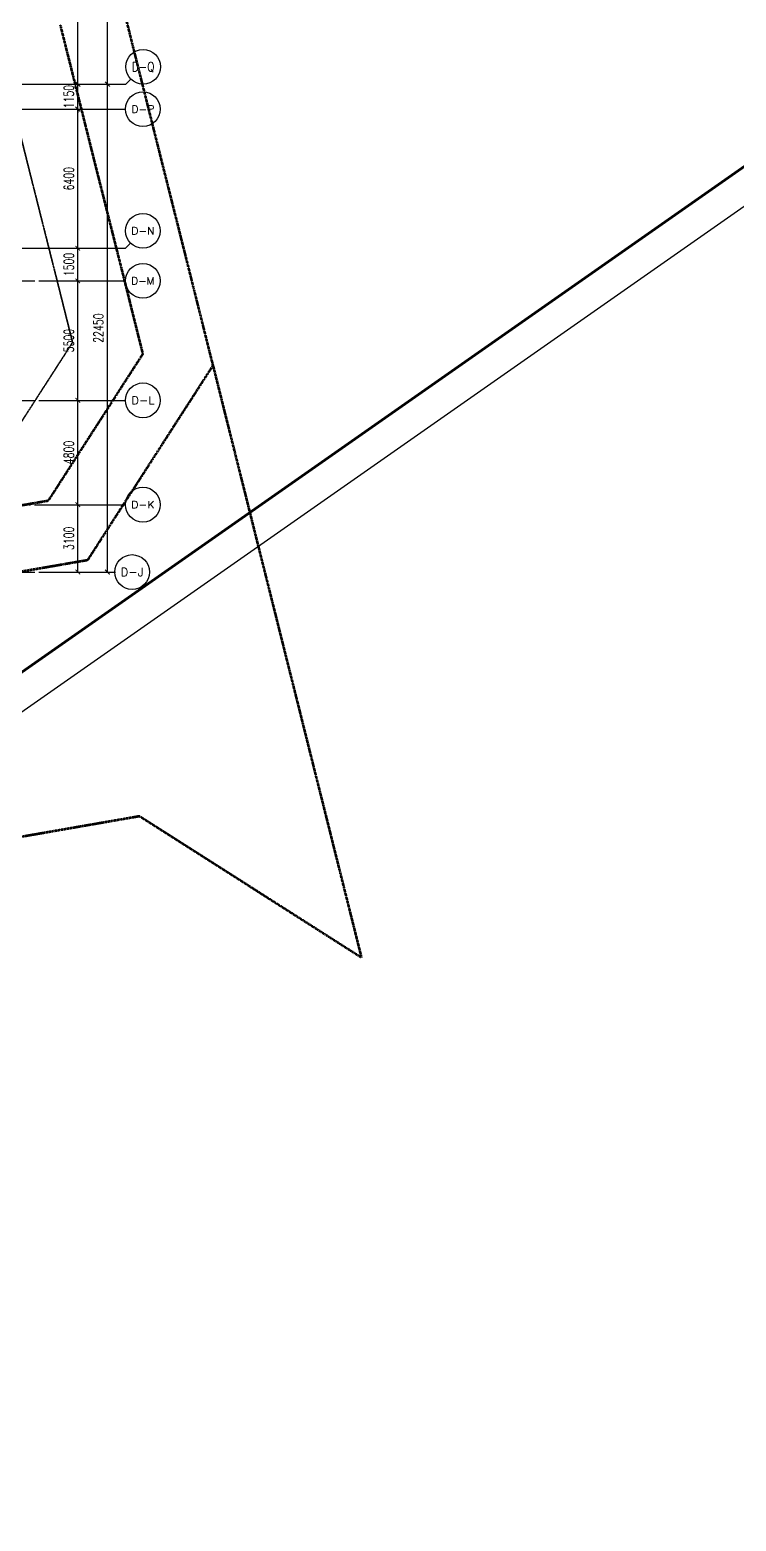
# Model space of a CAD drawing. Header units: millimetres. Extents: x 1089227 to 13101469, y 618865 to 10240562.
# Drawn here: x 3901729 to 3934214, y 4824187 to 4892812 of the extents above; entities that cross this region are included whole.
import ezdxf
from ezdxf.enums import TextEntityAlignment as Align

# ---------------------------------------------------------------- set-up
doc = ezdxf.new("R2010")
doc.units = ezdxf.units.MM
doc.header["$LTSCALE"] = 1000
doc.header["$PDMODE"] = 3
doc.header["$PDSIZE"] = 200
for name, pattern in [('A09-G-CTRL-用地红线+建筑退线_设计区$0$A02-G-MAIN-用地红线+退线_设计区$0$Redline1', [20, 10, -2, 2, -2, 2, -2]), ('A09-G-CTRL-用地红线+建筑退线_设计区$0$Controlline1', [12.8, 8, -1.6, 1.6, -1.6]), ('DOTE', [2.42, 2, -0.2, 0.02, -0.2])]:
    doc.linetypes.add(name, pattern=pattern)
doc.layers.get('0').update_dxf_attribs({"linetype": 'CONTINUOUS'})
doc.layers.get('Defpoints').update_dxf_attribs({"linetype": 'CONTINUOUS'})
doc.layers.add('A09-G-CTRL-用地红线+建筑退线_设计区$0$Z-REDL(用地红线)', color=10, linetype='CONTINUOUS', lineweight=60)
doc.layers.add('A09-G-CTRL-用地红线+建筑退线_设计区$0$Z-REDL-CTRL(建筑控制线)', color=40, linetype='CONTINUOUS', lineweight=35)
for name, color, linetype in [('AXIS', 3, 'CONTINUOUS'), ('AXIS_TEXT', 7, 'CONTINUOUS'), ('DOTE', 1, 'DOTE'), ('LWK-轴线-编号', 7, 'CONTINUOUS'), ('PUB_DIM', 3, 'CONTINUOUS'), ('TK', 4, 'CONTINUOUS'), ('TK-TEXT', 7, 'CONTINUOUS'), ('VHBoundary', 4, 'CONTINUOUS')]:
    doc.layers.add(name, color=color, linetype=linetype)
doc.styles.add('_TCH_AXIS', font='COMPLEX', dxfattribs={"bigfont": 'AllInOneBig.shx'})
doc.styles.add('_TCH_DIM_T3', font='SIMPLEX', dxfattribs={"width": 0.705882, "bigfont": 'AllInOneBig.shx'})
doc.styles.add('COMPLEX', font='COMPLEX', dxfattribs={"bigfont": 'AllInOneBig.shx'})
doc.styles.add('SADITK-SX', font='simfang.ttf', dxfattribs={"width": 0.7})
doc.dimstyles.new('_TCH_ARCH&&150', dxfattribs={"dimtxt": 446.25, "dimasz": 150, "dimexe": 375, "dimexo": 450, "dimgap": 189.375, "dimtad": 1, "dimdec": 0, "dimzin": 0, "dimdsep": 46, "dimtxsty": '_TCH_DIM_T3', "dimblk": 'ARCHTICK', "dimcen": 0.09, "dimclrt": 7, "dimazin": 2, "dimtfac": 1, "dimtdec": 0, "dimtix": 1, "dimtmove": 2, "dimatfit": 3, "dimfxl": 0, "dimtolj": 1, "dimtzin": 0, "dimarcsym": 0})

# ---------------------------------------------------------------- blocks, each defined once
blk = doc.blocks.new('0323最综用地红线')
at = {"layer": 'A09-G-CTRL-用地红线+建筑退线_设计区$0$Z-REDL(用地红线)', "color": 1, "linetype": 'A09-G-CTRL-用地红线+建筑退线_设计区$0$A02-G-MAIN-用地红线+退线_设计区$0$Redline1', "ltscale": 0.0005}
for points in [[(8337494, 3608020), (8338970, 3602117), (8340239, 3597081), (8341550, 3591838), (8335781, 3582877), (8330535, 3581969)], [(8334533, 3607495), (8336060, 3601387), (8337330, 3596350), (8338325, 3592370), (8333971, 3585609), (8329999, 3584921)], [(8332685, 3570154), (8338175, 3571110), (8348380, 3564604)]]:
    blk.add_lwpolyline(points, dxfattribs=at)
at = {"layer": 'A09-G-CTRL-用地红线+建筑退线_设计区$0$Z-REDL(用地红线)', "color": 1, "linetype": 'A09-G-CTRL-用地红线+建筑退线_设计区$0$A02-G-MAIN-用地红线+退线_设计区$0$Redline1', "ltscale": 0.0005, "elevation": 303}
blk.add_lwpolyline([(8341553, 3591842), (8348380, 3564604)], dxfattribs=at)
at = {"layer": 'A09-G-CTRL-用地红线+建筑退线_设计区$0$Z-REDL-CTRL(建筑控制线)', "linetype": 'A09-G-CTRL-用地红线+建筑退线_设计区$0$Controlline1', "ltscale": 0.0005, "flags": 128}
blk.add_lwpolyline([(8299567, 3686108), (8326626, 3675265), (8336400, 3687495), (8338983, 3690878), (8341712, 3688883), (8341724, 3688834), (8348492, 3681996), (8336495, 3657264), (8335815, 3655857), (8334921, 3653765), (8334408, 3652495), (8333554, 3650188), (8332762, 3647815), (8332296, 3646270), (8331866, 3644682), (8331460, 3643007), (8331063, 3641145), (8330737, 3639422), (8330293, 3636480), (8330017, 3634043), (8329761, 3630317), (8329732, 3627942), (8329763, 3625708), (8329928, 3622644), (8330113, 3620704), (8330325, 3618642), (8330653, 3615645), (8331572, 3606971), (8333151, 3600656), (8334420, 3595620), (8335099, 3592902), (8332162, 3588340), (8329462, 3587873), (8325135, 3587049), (8322510, 3586515), (8319525, 3585891), (8317926, 3585544), (8316578, 3585249), (8315535, 3585011), (8313300, 3584499), (8310791, 3583894), (8309251, 3583537), (8305740, 3582637), (8303918, 3582156), (8302104, 3581668), (8299703, 3581012), (8297227, 3580315), (8295056, 3579682), (8292998, 3579074), (8290643, 3578358), (8288572, 3577710), (8287591, 3577398), (8286161, 3576940), (8284503, 3576401), (8282624, 3575767), (8281086, 3575247), (8278146, 3574222), (8273894, 3572680), (8272471, 3572149), (8271089, 3571640), (8267888, 3570407), (8264331, 3569000), (8260702, 3567515), (8258549, 3566609), (8254947, 3565066), (8252185, 3563832), (8250834, 3563232), (8249176, 3562470), (8247994, 3561930), (8245505, 3560754), (8242980, 3559544), (8239801, 3558013), (8237959, 3557076), (8235838, 3555996), (8233384, 3554698), (8228450, 3552051), (8226178, 3550787), (8222141, 3548504), (8215629, 3544667), (8213710, 3543497), (8193657, 3531175), (8180322, 3522990), (8166408, 3514440), (8156991, 3508658), (8151138, 3505062), (8142685, 3507267), (8121171, 3545747), (8120724, 3546549), (8120233, 3547383), (8119272, 3548967), (8118108, 3550752), (8117067, 3552244), (8115806, 3553970), (8115672, 3554140), (8146431, 3575790), (8162146, 3587599), (8162295, 3588125), (8199863, 3615253), (8204215, 3618404), (8231584, 3638167), (8260590, 3655826), (8295376, 3680010)], close=True, dxfattribs=at)
blk = doc.blocks.new('template_31-施工图_A0_A0_1.0000_3fa9c08c64a9101061c9a26412af947e', base_point=(-1189, 0))
at = {"layer": 'TK'}
blk.add_lwpolyline([(-1189, 841), (1189, 841), (1189, 0), (-1189, 0)], close=True, dxfattribs=at)
at = {"layer": 'TK', "const_width": 0.8}
blk.add_lwpolyline([(-1164, 831), (-1164, 10), (1179, 10), (1179, 831)], close=True, dxfattribs=at)
at = {"layer": 'VHBoundary'}
blk.add_lwpolyline([(-1189, 841), (1189, 841), (1189, 0), (-1189, 0)], close=True, dxfattribs=at)
at = {"layer": 'TK-TEXT', "style": 'SADITK-SX', "width": 0.7}
for tag, p in [('市政会签', (-1176, 381.5)), ('园林会签', (-1176, 343.5)), ('幕墙会签', (-1176, 305.5)), ('装饰会签', (-1176, 267.5)), ('燃气会签', (-1176, 229.5)), ('暖通会签', (-1176, 191.5)), ('电气会签', (-1176, 153.5)), ('给排水会签', (-1176, 115.5)), ('结构会签', (-1176, 77.5)), ('建筑会签', (-1176, 39.5))]:
    blk.add_attdef(tag, text='', height=4, rotation=90, dxfattribs=at).set_placement(p, align=Align.MIDDLE_CENTER)
for tag, height, p in [('专业审定', 4, (1134.75, 268)), ('专业审核', 4, (1134.75, 248)), ('项目负责1', 4, (1134.75, 238)), ('项目负责2', 4, (1134.75, 228)), ('专业负责1', 4, (1134.75, 218)), ('专业负责2', 4, (1134.75, 208)), ('专业校对', 4, (1134.75, 198)), ('专业设计', 4, (1134.75, 188)), ('方案设计', 4, (1134.75, 178)), ('专业制图', 4, (1134.75, 168)), ('建设单位_001', 4, (1148.5, 140)), ('建设地点_001', 4, (1148.5, 124)), ('工程名称_001', 4, (1148.5, 106)), ('子项名称_001', 4, (1148.5, 86)), ('图纸名称_001', 4, (1148.5, 66)), ('版次', 4, (1129.5, 53)), ('日期', 4, (1165, 53)), ('图别', 4, (1129.5, 43)), ('图号', 4, (1165, 43)), ('合同号', 4, (1136, 30)), ('项目编号1', 2, (1114.06, 13.58)), ('阶段编号1', 2, (1132.25, 13.75)), ('子项编号1', 2, (1144.75, 13.75))]:
    blk.add_attdef(tag, text='', height=height, dxfattribs=at).set_placement(p, align=Align.MIDDLE_CENTER)
blk = doc.blocks.new('_AXISO')
blk.add_circle((0, 0), 0.5)
at = {"layer": 'AXIS_TEXT', "style": 'COMPLEX', "width": 1.041667}
blk.add_attdef('A', text='', height=0.56, dxfattribs=at).set_placement((-0.25, -0.28), (0.25, -0.28), align=Align.FIT)
blk = doc.blocks.new('_ArchTick')
at = {"color": 0, "linetype": 'ByBlock', "const_width": 0.3}
blk.add_lwpolyline([(-0.71, -0.71), (0.71, 0.71)], dxfattribs=at)
blk = doc.blocks.new('*D516')
at = {"layer": 'Defpoints', "color": 0, "transparency": 16777216}
for p in [(-418, 45750), (-241, 45750), (-418, 42650)]:
    blk.add_point(p, dxfattribs=at)
at = {"layer": 'PUB_DIM', "color": 0, "lineweight": -2, "transparency": 16777216}
for p, q in [((-241, 42650), (-241, 45750)), ((32, 45750), (134, 45750)), ((32, 42650), (134, 42650))]:
    blk.add_line(p, q, dxfattribs=at)
at = {"layer": 'PUB_DIM', "color": 0, "lineweight": -2, "transparency": 16777216, "xscale": 150, "yscale": 150, "zscale": 150}
for p, rotation in [((-241, 45750), 90), ((-241, 42650), 270)]:
    blk.add_blockref('_ArchTick', p, dxfattribs=dict(at, rotation=rotation))
at = {"layer": 'PUB_DIM', "color": 7, "transparency": 16777216, "insert": (-654, 44200), "char_height": 446.2, "attachment_point": 5, "rotation": 90, "style": '_TCH_DIM_T3'}
blk.add_mtext('\\A1;3100', dxfattribs=at)
blk = doc.blocks.new('*D517')
at = {"layer": 'Defpoints', "color": 0, "transparency": 16777216}
for p in [(-418, 50550), (-241, 50550), (-418, 45750)]:
    blk.add_point(p, dxfattribs=at)
at = {"layer": 'PUB_DIM', "color": 0, "lineweight": -2, "transparency": 16777216}
for p, q in [((-241, 45750), (-241, 50550)), ((32, 50550), (134, 50550)), ((32, 45750), (134, 45750))]:
    blk.add_line(p, q, dxfattribs=at)
at = {"layer": 'PUB_DIM', "color": 0, "lineweight": -2, "transparency": 16777216, "xscale": 150, "yscale": 150, "zscale": 150}
for p, rotation in [((-241, 50550), 90), ((-241, 45750), 270)]:
    blk.add_blockref('_ArchTick', p, dxfattribs=dict(at, rotation=rotation))
at = {"layer": 'PUB_DIM', "color": 7, "transparency": 16777216, "insert": (-654, 48150), "char_height": 446.2, "attachment_point": 5, "rotation": 90, "style": '_TCH_DIM_T3'}
blk.add_mtext('\\A1;4800', dxfattribs=at)
blk = doc.blocks.new('*D518')
at = {"layer": 'Defpoints', "color": 0, "transparency": 16777216}
for p in [(-418, 56050), (-241, 56050), (-418, 50550)]:
    blk.add_point(p, dxfattribs=at)
at = {"layer": 'PUB_DIM', "color": 0, "lineweight": -2, "transparency": 16777216}
for p, q in [((-241, 50550), (-241, 56050)), ((32, 56050), (134, 56050)), ((32, 50550), (134, 50550))]:
    blk.add_line(p, q, dxfattribs=at)
at = {"layer": 'PUB_DIM', "color": 0, "lineweight": -2, "transparency": 16777216, "xscale": 150, "yscale": 150, "zscale": 150}
for p, rotation in [((-241, 56050), 90), ((-241, 50550), 270)]:
    blk.add_blockref('_ArchTick', p, dxfattribs=dict(at, rotation=rotation))
at = {"layer": 'PUB_DIM', "color": 7, "transparency": 16777216, "insert": (-654, 53300), "char_height": 446.2, "attachment_point": 5, "rotation": 90, "style": '_TCH_DIM_T3'}
blk.add_mtext('\\A1;5500', dxfattribs=at)
blk = doc.blocks.new('*D519')
at = {"layer": 'Defpoints', "color": 0, "transparency": 16777216}
for p in [(-418, 57550), (-241, 57550), (-418, 56050)]:
    blk.add_point(p, dxfattribs=at)
at = {"layer": 'PUB_DIM', "color": 0, "lineweight": -2, "transparency": 16777216}
for p, q in [((-241, 56050), (-241, 57550)), ((32, 57550), (134, 57550)), ((32, 56050), (134, 56050))]:
    blk.add_line(p, q, dxfattribs=at)
at = {"layer": 'PUB_DIM', "color": 0, "lineweight": -2, "transparency": 16777216, "xscale": 150, "yscale": 150, "zscale": 150}
for p, rotation in [((-241, 57550), 90), ((-241, 56050), 270)]:
    blk.add_blockref('_ArchTick', p, dxfattribs=dict(at, rotation=rotation))
at = {"layer": 'PUB_DIM', "color": 7, "transparency": 16777216, "insert": (-654, 56800), "char_height": 446.2, "attachment_point": 5, "rotation": 90, "style": '_TCH_DIM_T3'}
blk.add_mtext('\\A1;1500', dxfattribs=at)
blk = doc.blocks.new('*D520')
at = {"layer": 'Defpoints', "color": 0, "transparency": 16777216}
for p in [(-418, 63950), (-241, 63950), (-418, 57550)]:
    blk.add_point(p, dxfattribs=at)
at = {"layer": 'PUB_DIM', "color": 0, "lineweight": -2, "transparency": 16777216}
for p, q in [((-241, 57550), (-241, 63950)), ((32, 63950), (134, 63950)), ((32, 57550), (134, 57550))]:
    blk.add_line(p, q, dxfattribs=at)
at = {"layer": 'PUB_DIM', "color": 0, "lineweight": -2, "transparency": 16777216, "xscale": 150, "yscale": 150, "zscale": 150}
for p, rotation in [((-241, 63950), 90), ((-241, 57550), 270)]:
    blk.add_blockref('_ArchTick', p, dxfattribs=dict(at, rotation=rotation))
at = {"layer": 'PUB_DIM', "color": 7, "transparency": 16777216, "insert": (-654, 60750), "char_height": 446.2, "attachment_point": 5, "rotation": 90, "style": '_TCH_DIM_T3'}
blk.add_mtext('\\A1;6400', dxfattribs=at)
blk = doc.blocks.new('*D521')
at = {"layer": 'Defpoints', "color": 0, "transparency": 16777216}
for p in [(-418, 65100), (-241, 65100), (-418, 63950)]:
    blk.add_point(p, dxfattribs=at)
at = {"layer": 'PUB_DIM', "color": 0, "lineweight": -2, "transparency": 16777216}
for p, q in [((-241, 65100), (-241, 65250)), ((-241, 63950), (-241, 65100)), ((32, 65100), (134, 65100)), ((-241, 63950), (-241, 63800)), ((32, 63950), (134, 63950))]:
    blk.add_line(p, q, dxfattribs=at)
at = {"layer": 'PUB_DIM', "color": 0, "lineweight": -2, "transparency": 16777216, "xscale": 150, "yscale": 150, "zscale": 150}
for p, rotation in [((-241, 65100), 270), ((-241, 63950), 90)]:
    blk.add_blockref('_ArchTick', p, dxfattribs=dict(at, rotation=rotation))
at = {"layer": 'PUB_DIM', "color": 7, "transparency": 16777216, "insert": (-654, 64525), "char_height": 446.2, "attachment_point": 5, "rotation": 90, "style": '_TCH_DIM_T3'}
blk.add_mtext('\\A1;1150', dxfattribs=at)
blk = doc.blocks.new('*D522')
at = {"layer": 'Defpoints', "color": 0, "transparency": 16777216}
for p in [(-408, 71850), (-232, 71850), (-408, 65100)]:
    blk.add_point(p, dxfattribs=at)
at = {"layer": 'PUB_DIM', "color": 0, "lineweight": -2, "transparency": 16777216}
for p, q in [((-232, 65100), (-232, 71850)), ((42, 71850), (143, 71850)), ((42, 65100), (143, 65100))]:
    blk.add_line(p, q, dxfattribs=at)
at = {"layer": 'PUB_DIM', "color": 0, "lineweight": -2, "transparency": 16777216, "xscale": 150, "yscale": 150, "zscale": 150}
for p, rotation in [((-232, 71850), 90), ((-232, 65100), 270)]:
    blk.add_blockref('_ArchTick', p, dxfattribs=dict(at, rotation=rotation))
at = {"layer": 'PUB_DIM', "color": 7, "transparency": 16777216, "insert": (-644, 68475), "char_height": 446.2, "attachment_point": 5, "rotation": 90, "style": '_TCH_DIM_T3'}
blk.add_mtext('\\A1;6750', dxfattribs=at)
blk = doc.blocks.new('*D398')
at = {"layer": 'Defpoints', "color": 0, "transparency": 16777216}
for p in [(-2027, 112500), (1129, 112500), (-2027, 65100)]:
    blk.add_point(p, dxfattribs=at)
at = {"layer": 'PUB_DIM', "color": 0, "lineweight": -2, "transparency": 16777216}
for p, q in [((-1577, 112500), (1504, 112500)), ((1129, 65100), (1129, 112500)), ((-1577, 65100), (1504, 65100))]:
    blk.add_line(p, q, dxfattribs=at)
at = {"layer": 'PUB_DIM', "color": 0, "lineweight": -2, "transparency": 16777216, "xscale": 150, "yscale": 150, "zscale": 150}
for p, rotation in [((1129, 112500), 90), ((1129, 65100), 270)]:
    blk.add_blockref('_ArchTick', p, dxfattribs=dict(at, rotation=rotation))
at = {"layer": 'PUB_DIM', "color": 7, "transparency": 16777216, "insert": (717, 88800), "char_height": 446.2, "attachment_point": 5, "rotation": 90, "style": '_TCH_DIM_T3'}
blk.add_mtext('\\A1;47400', dxfattribs=at)
blk = doc.blocks.new('*D533')
at = {"layer": 'Defpoints', "color": 0, "transparency": 16777216}
for p in [(-2037, 65100), (1120, 65100), (-2037, 42650)]:
    blk.add_point(p, dxfattribs=at)
at = {"layer": 'PUB_DIM', "color": 0, "lineweight": -2, "transparency": 16777216}
for p, q in [((-1587, 65100), (1495, 65100)), ((1120, 42650), (1120, 65100)), ((-1587, 42650), (1495, 42650))]:
    blk.add_line(p, q, dxfattribs=at)
at = {"layer": 'PUB_DIM', "color": 0, "lineweight": -2, "transparency": 16777216, "xscale": 150, "yscale": 150, "zscale": 150}
for p, rotation in [((1120, 65100), 90), ((1120, 42650), 270)]:
    blk.add_blockref('_ArchTick', p, dxfattribs=dict(at, rotation=rotation))
at = {"layer": 'PUB_DIM', "color": 7, "transparency": 16777216, "insert": (707, 53875), "char_height": 446.2, "attachment_point": 5, "rotation": 90, "style": '_TCH_DIM_T3'}
blk.add_mtext('\\A1;22450', dxfattribs=at)
blk = doc.blocks.new('裙房轴网260428')
at = {"layer": 'AXIS'}
for p, q in [((2196.8, 65334.3), (1962.5, 65100)), ((-2027.3, 65100), (1119.9, 65100)), ((-2027.3, 65100), (1962.5, 65100)), ((-2036.8, 63950), (1110.4, 63950)), ((-2036.8, 63950), (1953, 63950)), ((2187.3, 57784.3), (1953, 57550)), ((-2036.8, 57550), (1110.4, 57550)), ((-2036.8, 57550), (1953, 57550)), ((-2036.8, 56050), (1110.4, 56050)), ((-2036.8, 56050), (1953, 56050)), ((-2036.8, 50550), (1110.4, 50550)), ((-2036.8, 50550), (1953, 50550)), ((-2036.8, 45750), (1110.4, 45750)), ((-2036.8, 45750), (1953, 45750)), ((-2036.8, 42650), (1458.5, 42650)), ((-2036.8, 42650), (1436.4, 42650))]:
    blk.add_line(p, q, dxfattribs=at)
at = {"layer": 'DOTE', "color": 16, "linetype": 'DOTE'}
for p, q in [((-56350, 65100), (-1866, 65100)), ((-120150, 63950), (-1866, 63950)), ((-56350, 57550), (-1866, 57550)), ((-110690, 56050), (-1866, 56050)), ((-110690, 50550), (-1866, 50550)), ((-28846.7, 45750), (-1866, 45750)), ((-110690, 42650), (-1866, 42650))]:
    blk.add_line(p, q, dxfattribs=at)
at = {"layer": 'AXIS'}
ref = blk.add_blockref('_AXISO', (2762.5, 65900), dxfattribs=dict(at, xscale=1600, yscale=1600, zscale=1600))
ref.add_attrib('A', 'D-Q', dxfattribs={"layer": 'LWK-轴线-编号', "height": 421.54, "style": '_TCH_AXIS', "width": 0.807692}).set_placement((2243.6, 65689.2), (3281.3, 65689.2), align=Align.FIT)
ref = blk.add_blockref('_AXISO', (2753, 63950), dxfattribs=dict(at, xscale=1600, yscale=1600, zscale=1600))
ref.add_attrib('A', 'D-P', dxfattribs={"layer": 'LWK-轴线-编号', "height": 344.32, "style": '_TCH_AXIS'}).set_placement((2220.1, 63777.8), (3285.9, 63777.8), align=Align.FIT)
ref = blk.add_blockref('_AXISO', (2753, 58350), dxfattribs=dict(at, xscale=1600, yscale=1600, zscale=1600))
ref.add_attrib('A', 'D-N', dxfattribs={"layer": 'LWK-轴线-编号', "height": 334.98, "style": '_TCH_AXIS'}).set_placement((2218.6, 58182.5), (3287.4, 58182.5), align=Align.FIT)
ref = blk.add_blockref('_AXISO', (2753, 56050), dxfattribs=dict(at, xscale=1600, yscale=1600, zscale=1600))
ref.add_attrib('A', 'D-M', dxfattribs={"layer": 'LWK-轴线-编号', "height": 326.1, "style": '_TCH_AXIS'}).set_placement((2217.2, 55886.9), (3288.7, 55886.9), align=Align.FIT)
ref = blk.add_blockref('_AXISO', (2753, 50550), dxfattribs=dict(at, xscale=1600, yscale=1600, zscale=1600))
ref.add_attrib('A', 'D-L', dxfattribs={"layer": 'LWK-轴线-编号', "height": 354.18, "style": '_TCH_AXIS'}).set_placement((2221.7, 50372.9), (3284.2, 50372.9), align=Align.FIT)
ref = blk.add_blockref('_AXISO', (2753, 45750), dxfattribs=dict(at, xscale=1600, yscale=1600, zscale=1600))
ref.add_attrib('A', 'D-K', dxfattribs={"layer": 'LWK-轴线-编号', "height": 334.98, "style": '_TCH_AXIS'}).set_placement((2218.6, 45582.5), (3287.4, 45582.5), align=Align.FIT)
ref = blk.add_blockref('_AXISO', (2258.5, 42650), dxfattribs=dict(at, xscale=1600, yscale=1600, zscale=1600))
ref.add_attrib('A', 'D-J', dxfattribs={"layer": 'LWK-轴线-编号', "height": 375.56, "style": '_TCH_AXIS'}).set_placement((1730.9, 42462.2), (2786, 42462.2), align=Align.FIT)
at = {"layer": 'PUB_DIM'}
for p1, p2, distance, picture, middle in [((-2027.3, 65100), (-2027.3, 112500), -3156.6, '*D398', (716.9, 88800)), ((-408.4, 65100), (-408.4, 71850), -176.7, '*D522', (-644.1, 68475)), ((-2036.8, 42650), (-2036.8, 65100), -3156.6, '*D533', (707.4, 53875)), ((-417.8, 63950), (-417.8, 65100), -176.7, '*D521', (-653.6, 64525)), ((-417.8, 57550), (-417.8, 63950), -176.7, '*D520', (-653.6, 60750)), ((-417.8, 56050), (-417.8, 57550), -176.7, '*D519', (-653.6, 56800)), ((-417.8, 50550), (-417.8, 56050), -176.7, '*D518', (-653.6, 53300)), ((-417.8, 45750), (-417.8, 50550), -176.7, '*D517', (-653.6, 48150)), ((-417.8, 42650), (-417.8, 45750), -176.7, '*D516', (-653.6, 44200))]:
    dim = blk.add_aligned_dim(p1=p1, p2=p2, distance=distance, dimstyle='_TCH_ARCH&&150', dxfattribs=at)
    dim.commit()
    dim.dimension.update_dxf_attribs({"geometry": picture, "text_midpoint": middle})
blk = doc.blocks.new('04地块地下轴网260428')
blk.add_blockref('裙房轴网260428', (0, 0))

msp = doc.modelspace()

# ---------------------------------------------------------------- block references
at = {"xscale": 150, "yscale": 150, "zscale": 150, "rotation": 35.00532206532363}
msp.add_blockref('template_31-施工图_A0_A0_1.0000_3fa9c08c64a9101061c9a26412af947e', (3701586.318, 4721512.406), dxfattribs=at)
for name, p in [('0323最综用地红线', (-4431405.957, 1285525.343)), ('04地块地下轴网260428', (3904175.334, 4825211.796))]:
    msp.add_blockref(name, p)

doc.saveas('drawing.dxf')
